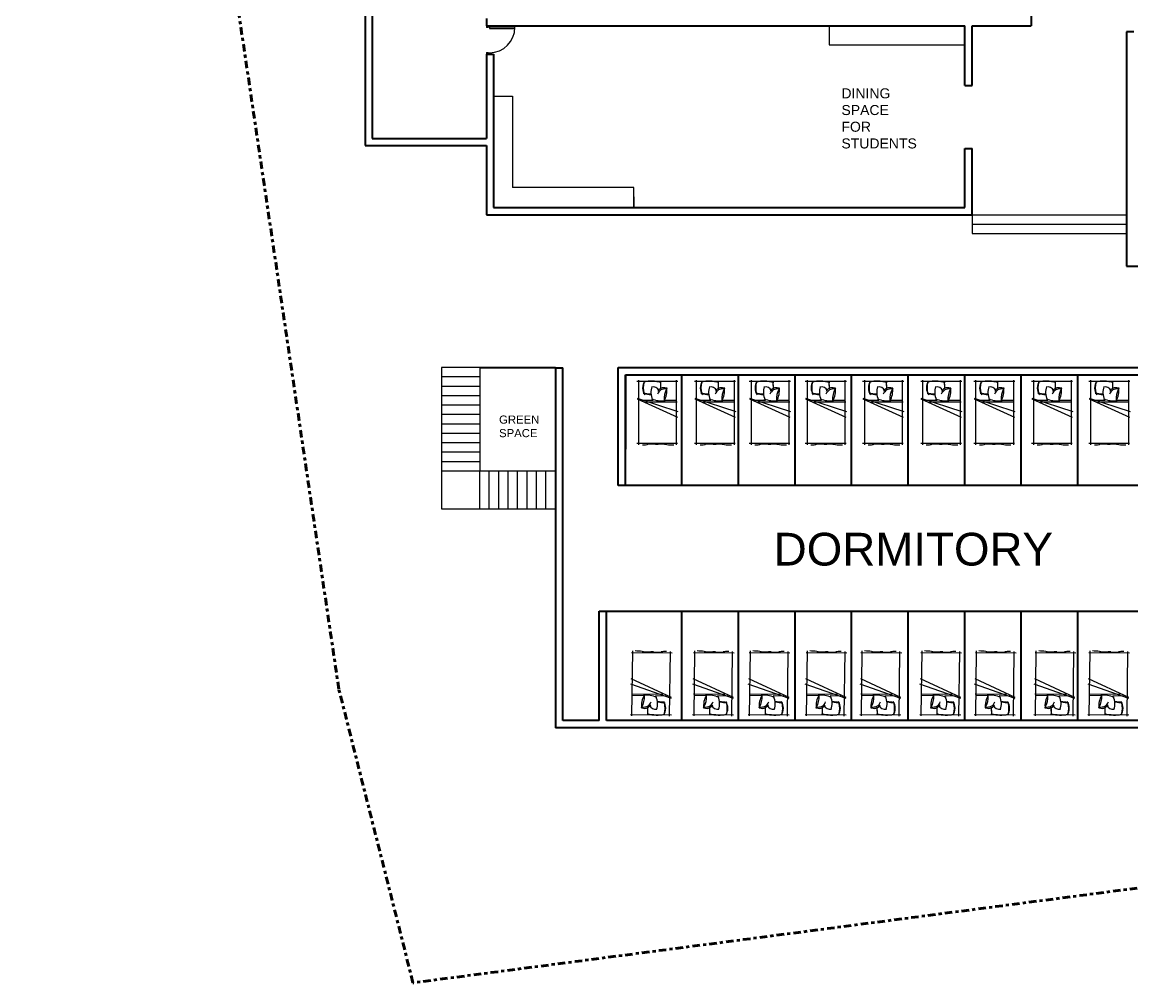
# Model space of a CAD drawing. Header units: metres. Extents: x 9 to 942, y 34 to 176.
# Drawn here: x 225.24 to 260.55, y 34.2 to 64.77 of the extents above; entities that cross this region are included whole.
import ezdxf

# ---------------------------------------------------------------- set-up
doc = ezdxf.new("R2010")
doc.units = ezdxf.units.M
doc.header["$LTSCALE"] = 0.01
doc.header["$MEASUREMENT"] = 0
doc.linetypes.add('ACAD_ISO04W100', pattern=[30, 24, -3, 0, -3])
for name, color, linetype in [('door space', 1, 'Continuous'), ('ELEVATION', 4, 'Continuous'), ('FURNITURE', 130, 'Continuous'), ('INBUILD', 81, 'Continuous'), ('STAIR', 231, 'Continuous'), ('TEXT', 141, 'Continuous')]:
    doc.layers.add(name, color=color, linetype=linetype)
doc.layers.add('SITE BOUNDARY', color=6, linetype='ACAD_ISO04W100', lineweight=60)
doc.layers.add('WALL', color=2, linetype='Continuous', lineweight=40)
doc.styles.get("Standard").update_dxf_attribs({"font": 'arial.ttf'})

msp = doc.modelspace()

# ---------------------------------------------------------------- linework, layer by layer
for p, q in [((240.239, 63.752), (240.239, 61.069)), ((240.239, 61.069), (240.241, 61.069))]:
    msp.add_line(p, q)
at = {"layer": 'door space'}
for p, q in [((240.011, 64.652), (240.011, 64.602)), ((240.111, 64.652), (240.011, 64.652)), ((240.111, 64.607), (240.111, 64.652)), ((240.071, 64.602), (240.011, 64.602)), ((240.111, 64.607), (240.071, 64.607)), ((240.071, 64.602), (240.071, 64.607)), ((240.921, 64.607), (240.111, 64.607)), ((240.111, 64.607), (240.111, 64.572)), ((240.111, 64.572), (240.921, 64.572)), ((240.011, 63.802), (240.011, 63.752)), ((240.011, 63.802), (240.071, 63.802)), ((240.011, 63.752), (240.111, 63.752)), ((240.071, 63.797), (240.071, 63.802)), ((240.071, 63.797), (240.111, 63.797)), ((240.111, 63.752), (240.111, 63.797))]:
    msp.add_line(p, q, dxfattribs=at)
msp.add_ellipse((240.111, 64.607), major_axis=(0.573, 0.573), ratio=1, start_param=3.926991, end_param=5.497787, dxfattribs=at)
at = {"layer": 'ELEVATION'}
msp.add_line((250.916, 64.654), (250.916, 64.652), dxfattribs=at)
at = {"layer": 'FURNITURE', "linetype": 'Continuous'}
for p, q in [((244.798, 53.346), (246.107, 53.346)), ((244.856, 53.376), (244.856, 51.315)), ((246.056, 53.376), (246.056, 51.315)), ((246.634, 53.346), (247.943, 53.346)), ((246.692, 53.376), (246.692, 51.315)), ((247.892, 53.376), (247.892, 51.315)), ((248.379, 53.346), (249.687, 53.346)), ((248.437, 53.376), (248.437, 51.315)), ((249.637, 53.376), (249.637, 51.315)), ((250.162, 53.346), (251.47, 53.346)), ((250.22, 53.376), (250.22, 51.315)), ((251.42, 53.376), (251.42, 51.315)), ((251.986, 53.346), (253.295, 53.346)), ((252.044, 53.376), (252.044, 51.315)), ((253.244, 53.376), (253.244, 51.315)), ((253.834, 53.346), (255.142, 53.346)), ((253.892, 53.376), (253.892, 51.315)), ((255.092, 53.376), (255.092, 51.315)), ((255.525, 53.346), (256.833, 53.346)), ((255.583, 53.376), (255.583, 51.315)), ((256.783, 53.376), (256.783, 51.315)), ((257.361, 53.346), (258.669, 53.346)), ((257.419, 53.376), (257.419, 51.315)), ((258.619, 53.376), (258.619, 51.315)), ((259.185, 53.346), (260.493, 53.346)), ((259.243, 53.376), (259.243, 51.315)), ((260.443, 53.376), (260.443, 51.315)), ((244.807, 52.808), (246.109, 52.376)), ((244.808, 52.779), (246.092, 52.199)), ((244.979, 52.737), (245.317, 52.737)), ((245.081, 52.686), (246.083, 52.686)), ((245.694, 52.737), (246.073, 52.737)), ((246.643, 52.808), (247.945, 52.376)), ((246.644, 52.779), (247.928, 52.199)), ((246.815, 52.737), (247.153, 52.737)), ((246.917, 52.686), (247.919, 52.686)), ((247.53, 52.737), (247.909, 52.737)), ((248.388, 52.808), (249.69, 52.376)), ((248.388, 52.779), (249.673, 52.199)), ((248.56, 52.737), (248.898, 52.737)), ((248.662, 52.686), (249.664, 52.686)), ((249.275, 52.737), (249.654, 52.737)), ((250.171, 52.808), (251.472, 52.376)), ((250.171, 52.779), (251.455, 52.199)), ((250.342, 52.737), (250.681, 52.737)), ((250.444, 52.686), (251.446, 52.686)), ((251.057, 52.737), (251.437, 52.737)), ((251.995, 52.808), (253.297, 52.376)), ((251.996, 52.779), (253.28, 52.199)), ((252.167, 52.737), (252.505, 52.737)), ((252.269, 52.686), (253.271, 52.686)), ((252.882, 52.737), (253.261, 52.737)), ((253.842, 52.808), (255.144, 52.376)), ((253.843, 52.779), (255.127, 52.199)), ((254.014, 52.737), (254.353, 52.737)), ((254.116, 52.686), (255.118, 52.686)), ((254.729, 52.737), (255.109, 52.737)), ((255.533, 52.808), (256.835, 52.376)), ((255.534, 52.779), (256.818, 52.199)), ((255.705, 52.737), (256.044, 52.737)), ((255.807, 52.686), (256.809, 52.686)), ((256.42, 52.737), (256.8, 52.737)), ((257.369, 52.808), (258.671, 52.376)), ((257.37, 52.779), (258.654, 52.199)), ((257.541, 52.737), (257.88, 52.737)), ((257.643, 52.686), (258.645, 52.686)), ((258.256, 52.737), (258.635, 52.737)), ((259.194, 52.808), (260.496, 52.376)), ((259.194, 52.779), (260.479, 52.199)), ((259.366, 52.737), (259.704, 52.737)), ((259.468, 52.686), (260.47, 52.686)), ((260.081, 52.737), (260.46, 52.737)), ((244.798, 51.369), (246.093, 51.369)), ((246.634, 51.369), (247.929, 51.369)), ((248.379, 51.369), (249.674, 51.369)), ((250.162, 51.369), (251.457, 51.369)), ((251.986, 51.369), (253.281, 51.369)), ((253.834, 51.369), (255.129, 51.369)), ((255.525, 51.369), (256.82, 51.369)), ((257.361, 51.369), (258.656, 51.369)), ((259.185, 51.369), (260.48, 51.369)), ((245.925, 44.688), (244.63, 44.703)), ((244.645, 42.696), (244.668, 44.758)), ((245.844, 42.682), (245.868, 44.744)), ((247.901, 44.688), (246.606, 44.703)), ((246.62, 42.696), (246.643, 44.758)), ((247.82, 42.682), (247.843, 44.744)), ((249.671, 44.688), (248.376, 44.703)), ((248.39, 42.696), (248.413, 44.758)), ((249.59, 42.682), (249.613, 44.744)), ((251.483, 44.688), (250.188, 44.703)), ((250.202, 42.696), (250.226, 44.758)), ((251.402, 42.682), (251.426, 44.744)), ((253.229, 44.688), (251.934, 44.703)), ((251.948, 42.696), (251.971, 44.758)), ((253.148, 42.682), (253.171, 44.744)), ((255.133, 44.688), (253.838, 44.703)), ((253.852, 42.696), (253.876, 44.758)), ((255.052, 42.682), (255.076, 44.744)), ((256.868, 44.688), (255.573, 44.703)), ((255.587, 42.696), (255.61, 44.758)), ((256.787, 42.682), (256.81, 44.744)), ((258.768, 44.688), (257.473, 44.703)), ((257.487, 42.696), (257.511, 44.758)), ((258.687, 42.682), (258.711, 44.744)), ((260.482, 44.688), (259.187, 44.703)), ((259.201, 42.696), (259.224, 44.758)), ((260.401, 42.682), (260.424, 44.744)), ((245.9, 43.279), (244.622, 43.874)), ((247.875, 43.279), (246.597, 43.874)), ((249.645, 43.279), (248.367, 43.874)), ((251.458, 43.279), (250.18, 43.874)), ((253.203, 43.279), (251.925, 43.874)), ((255.108, 43.279), (253.83, 43.874)), ((256.842, 43.279), (255.564, 43.874)), ((258.743, 43.279), (257.465, 43.874)), ((260.456, 43.279), (259.178, 43.874)), ((245.9, 43.25), (244.603, 43.697)), ((247.875, 43.25), (246.578, 43.697)), ((249.645, 43.25), (248.348, 43.697)), ((251.458, 43.25), (250.161, 43.697)), ((253.203, 43.25), (251.906, 43.697)), ((255.108, 43.25), (253.811, 43.697)), ((256.842, 43.25), (255.545, 43.697)), ((258.743, 43.25), (257.446, 43.697)), ((260.456, 43.25), (259.159, 43.697)), ((245.628, 43.375), (244.626, 43.387)), ((245.014, 43.331), (244.635, 43.336)), ((245.729, 43.323), (245.391, 43.327)), ((247.603, 43.375), (246.601, 43.387)), ((246.989, 43.331), (246.61, 43.336)), ((247.705, 43.323), (247.366, 43.327)), ((249.373, 43.375), (248.371, 43.387)), ((248.759, 43.331), (248.38, 43.336)), ((249.474, 43.323), (249.136, 43.327)), ((251.185, 43.375), (250.184, 43.387)), ((250.572, 43.331), (250.192, 43.336)), ((251.287, 43.323), (250.948, 43.327)), ((252.931, 43.375), (251.929, 43.387)), ((252.317, 43.331), (251.938, 43.336)), ((253.033, 43.323), (252.694, 43.327)), ((254.835, 43.375), (253.834, 43.387)), ((254.222, 43.331), (253.843, 43.336)), ((254.937, 43.323), (254.598, 43.327)), ((256.57, 43.375), (255.568, 43.387)), ((255.956, 43.331), (255.577, 43.336)), ((256.672, 43.323), (256.333, 43.327)), ((258.47, 43.375), (257.469, 43.387)), ((257.857, 43.331), (257.478, 43.336)), ((258.572, 43.323), (258.234, 43.327)), ((260.184, 43.375), (259.182, 43.387)), ((259.57, 43.331), (259.191, 43.336)), ((260.285, 43.323), (259.947, 43.327)), ((245.903, 42.712), (244.595, 42.727)), ((247.878, 42.712), (246.57, 42.727)), ((249.648, 42.712), (248.34, 42.727)), ((251.46, 42.712), (250.152, 42.727)), ((253.206, 42.712), (251.898, 42.727)), ((255.111, 42.712), (253.802, 42.727)), ((256.845, 42.712), (255.537, 42.727)), ((258.746, 42.712), (257.437, 42.727)), ((260.459, 42.712), (259.151, 42.727))]:
    msp.add_line(p, q, dxfattribs=at)
for centre, radius, start, end in [((245.373, 53.13), 0.389, 147.51, 213.8336), ((245.248, 51.599), 1.736, 79.0487, 97.9408), ((245.274, 51.929), 1.417, 78.5793, 100.0172), ((248.463, 53.337), 2.913, 180.1063, 184.3312), ((247.209, 53.13), 0.389, 147.51, 213.8336), ((247.084, 51.599), 1.736, 79.0487, 97.9408), ((247.11, 51.929), 1.417, 78.5793, 100.0172), ((250.299, 53.337), 2.913, 180.1063, 184.3312), ((248.953, 53.13), 0.389, 147.51, 213.8336), ((248.829, 51.599), 1.736, 79.0487, 97.9408), ((248.855, 51.929), 1.417, 78.5793, 100.0172), ((252.043, 53.337), 2.913, 180.1063, 184.3312), ((250.736, 53.13), 0.389, 147.51, 213.8336), ((250.611, 51.599), 1.736, 79.0487, 97.9408), ((250.637, 51.929), 1.417, 78.5793, 100.0172), ((253.826, 53.337), 2.913, 180.1063, 184.3312), ((252.56, 53.13), 0.389, 147.51, 213.8336), ((252.436, 51.599), 1.736, 79.0487, 97.9408), ((252.462, 51.929), 1.417, 78.5793, 100.0172), ((255.651, 53.337), 2.913, 180.1063, 184.3312), ((254.408, 53.13), 0.389, 147.51, 213.8336), ((254.283, 51.599), 1.736, 79.0487, 97.9408), ((254.309, 51.929), 1.417, 78.5793, 100.0172), ((257.498, 53.337), 2.913, 180.1063, 184.3312), ((256.099, 53.13), 0.389, 147.51, 213.8336), ((255.974, 51.599), 1.736, 79.0487, 97.9408), ((256, 51.929), 1.417, 78.5793, 100.0172), ((259.189, 53.337), 2.913, 180.1063, 184.3312), ((257.935, 53.13), 0.389, 147.51, 213.8336), ((257.81, 51.599), 1.736, 79.0487, 97.9408), ((257.836, 51.929), 1.417, 78.5793, 100.0172), ((261.025, 53.337), 2.913, 180.1063, 184.3312), ((259.759, 53.13), 0.389, 147.51, 213.8336), ((259.635, 51.599), 1.736, 79.0487, 97.9408), ((259.661, 51.929), 1.417, 78.5793, 100.0172), ((262.849, 53.337), 2.913, 180.1063, 184.3312), ((245.664, 53.141), 0.662, 163.9263, 197.1409), ((245.759, 52.987), 0.513, 159.3026, 206.5026), ((245.315, 52.952), 0.21, 24.7523, 103.9192), ((245.689, 52.848), 0.248, 78.0413, 160.8342), ((245.651, 52.928), 0.208, 54.1671, 153.8421), ((244.063, 53.12), 1.505, 359.1536, 7.5533), ((246.323, 52.781), 0.659, 151.0456, 184.1497), ((245.132, 53.041), 0.625, 328.6542, 9.1977), ((247.499, 53.141), 0.662, 163.9263, 197.1409), ((247.595, 52.987), 0.513, 159.3026, 206.5026), ((247.151, 52.952), 0.21, 24.7523, 103.9192), ((247.525, 52.848), 0.248, 78.0413, 160.8342), ((247.487, 52.928), 0.208, 54.1671, 153.8421), ((245.899, 53.12), 1.505, 359.1536, 7.5533), ((248.159, 52.781), 0.659, 151.0456, 184.1497), ((246.968, 53.041), 0.625, 328.6542, 9.1977), ((249.244, 53.141), 0.662, 163.9263, 197.1409), ((249.34, 52.987), 0.513, 159.3026, 206.5026), ((248.896, 52.952), 0.21, 24.7523, 103.9192), ((249.27, 52.848), 0.248, 78.0413, 160.8342), ((249.231, 52.928), 0.208, 54.1671, 153.8421), ((247.643, 53.12), 1.505, 359.1536, 7.5533), ((249.904, 52.781), 0.659, 151.0456, 184.1497), ((248.713, 53.041), 0.625, 328.6542, 9.1977), ((251.027, 53.141), 0.662, 163.9263, 197.1409), ((251.122, 52.987), 0.513, 159.3026, 206.5026), ((250.678, 52.952), 0.21, 24.7523, 103.9192), ((251.053, 52.848), 0.248, 78.0413, 160.8342), ((251.014, 52.928), 0.208, 54.1671, 153.8421), ((249.426, 53.12), 1.505, 359.1536, 7.5533), ((251.687, 52.781), 0.659, 151.0456, 184.1497), ((250.496, 53.041), 0.625, 328.6542, 9.1977), ((252.851, 53.141), 0.662, 163.9263, 197.1409), ((252.947, 52.987), 0.513, 159.3026, 206.5026), ((252.503, 52.952), 0.21, 24.7523, 103.9192), ((252.877, 52.848), 0.248, 78.0413, 160.8342), ((252.839, 52.928), 0.208, 54.1671, 153.8421), ((251.25, 53.12), 1.505, 359.1536, 7.5533), ((253.511, 52.781), 0.659, 151.0456, 184.1497), ((252.32, 53.041), 0.625, 328.6542, 9.1977), ((254.699, 53.141), 0.662, 163.9263, 197.1409), ((254.794, 52.987), 0.513, 159.3026, 206.5026), ((254.35, 52.952), 0.21, 24.7523, 103.9192), ((254.725, 52.848), 0.248, 78.0413, 160.8342), ((254.686, 52.928), 0.208, 54.1671, 153.8421), ((253.098, 53.12), 1.505, 359.1536, 7.5533), ((255.359, 52.781), 0.659, 151.0456, 184.1497), ((254.167, 53.041), 0.625, 328.6542, 9.1977), ((256.39, 53.141), 0.662, 163.9263, 197.1409), ((256.485, 52.987), 0.513, 159.3026, 206.5026), ((256.041, 52.952), 0.21, 24.7523, 103.9192), ((256.416, 52.848), 0.248, 78.0413, 160.8342), ((256.377, 52.928), 0.208, 54.1671, 153.8421), ((254.789, 53.12), 1.505, 359.1536, 7.5533), ((257.05, 52.781), 0.659, 151.0456, 184.1497), ((255.858, 53.041), 0.625, 328.6542, 9.1977), ((258.226, 53.141), 0.662, 163.9263, 197.1409), ((258.321, 52.987), 0.513, 159.3026, 206.5026), ((257.877, 52.952), 0.21, 24.7523, 103.9192), ((258.252, 52.848), 0.248, 78.0413, 160.8342), ((258.213, 52.928), 0.208, 54.1671, 153.8421), ((256.625, 53.12), 1.505, 359.1536, 7.5533), ((258.886, 52.781), 0.659, 151.0456, 184.1497), ((257.694, 53.041), 0.625, 328.6542, 9.1977), ((260.05, 53.141), 0.662, 163.9263, 197.1409), ((260.146, 52.987), 0.513, 159.3026, 206.5026), ((259.702, 52.952), 0.21, 24.7523, 103.9192), ((260.076, 52.848), 0.248, 78.0413, 160.8342), ((260.037, 52.928), 0.208, 54.1671, 153.8421), ((258.449, 53.12), 1.505, 359.1536, 7.5533), ((260.71, 52.781), 0.659, 151.0456, 184.1497), ((259.519, 53.041), 0.625, 328.6542, 9.1977), ((244.05, 42.952), 10.046, 83.2132, 84.5476), ((245.289, 54.171), 1.251, 258.1169, 267.8849), ((245.584, 53.423), 0.707, 243.96, 279.3474), ((245.886, 42.952), 10.046, 83.2132, 84.5476), ((247.125, 54.171), 1.251, 258.1169, 267.8849), ((247.42, 53.423), 0.707, 243.96, 279.3474), ((247.631, 42.952), 10.046, 83.2132, 84.5476), ((248.869, 54.171), 1.251, 258.1169, 267.8849), ((249.164, 53.423), 0.707, 243.96, 279.3474), ((249.413, 42.952), 10.046, 83.2132, 84.5476), ((250.652, 54.171), 1.251, 258.1169, 267.8849), ((250.947, 53.423), 0.707, 243.96, 279.3474), ((251.238, 42.952), 10.046, 83.2132, 84.5476), ((252.477, 54.171), 1.251, 258.1169, 267.8849), ((252.771, 53.423), 0.707, 243.96, 279.3474), ((253.085, 42.952), 10.046, 83.2132, 84.5476), ((254.324, 54.171), 1.251, 258.1169, 267.8849), ((254.619, 53.423), 0.707, 243.96, 279.3474), ((254.776, 42.952), 10.046, 83.2132, 84.5476), ((256.015, 54.171), 1.251, 258.1169, 267.8849), ((256.31, 53.423), 0.707, 243.96, 279.3474), ((256.612, 42.952), 10.046, 83.2132, 84.5476), ((257.851, 54.171), 1.251, 258.1169, 267.8849), ((258.146, 53.423), 0.707, 243.96, 279.3474), ((258.437, 42.952), 10.046, 83.2132, 84.5476), ((259.675, 54.171), 1.251, 258.1169, 267.8849), ((259.97, 53.423), 0.707, 243.96, 279.3474), ((245.031, 51.544), 0.23, 256.209, 290.8596), ((245.101, 51.522), 0.193, 273.4203, 285.6762), ((245.285, 50.258), 1.086, 84.1807, 96.978), ((245.459, 52.149), 0.813, 265.5439, 271.7242), ((245.565, 50.406), 0.934, 86.5835, 95.0474), ((245.585, 50.406), 0.933, 79.4443, 87.7924), ((245.978, 53.656), 2.343, 264.5658, 270.0138), ((246.867, 51.544), 0.23, 256.209, 290.8596), ((246.937, 51.522), 0.193, 273.4203, 285.6762), ((247.121, 50.258), 1.086, 84.1807, 96.978), ((247.295, 52.149), 0.813, 265.5439, 271.7242), ((247.401, 50.406), 0.934, 86.5835, 95.0474), ((247.421, 50.406), 0.933, 79.4443, 87.7924), ((247.814, 53.656), 2.343, 264.5658, 270.0138), ((248.612, 51.544), 0.23, 256.209, 290.8596), ((248.682, 51.522), 0.193, 273.4203, 285.6762), ((248.866, 50.258), 1.086, 84.1807, 96.978), ((249.039, 52.149), 0.813, 265.5439, 271.7242), ((249.146, 50.406), 0.934, 86.5835, 95.0474), ((249.166, 50.406), 0.933, 79.4443, 87.7924), ((249.558, 53.656), 2.343, 264.5658, 270.0138), ((250.394, 51.544), 0.23, 256.209, 290.8596), ((250.465, 51.522), 0.193, 273.4203, 285.6762), ((250.649, 50.258), 1.086, 84.1807, 96.978), ((250.822, 52.149), 0.813, 265.5439, 271.7242), ((250.928, 50.406), 0.934, 86.5835, 95.0474), ((250.948, 50.406), 0.933, 79.4443, 87.7924), ((251.341, 53.656), 2.343, 264.5658, 270.0138), ((252.219, 51.544), 0.23, 256.209, 290.8596), ((252.289, 51.522), 0.193, 273.4203, 285.6762), ((252.473, 50.258), 1.086, 84.1807, 96.978), ((252.646, 52.149), 0.813, 265.5439, 271.7242), ((252.753, 50.406), 0.934, 86.5835, 95.0474), ((252.773, 50.406), 0.933, 79.4443, 87.7924), ((253.165, 53.656), 2.343, 264.5658, 270.0138), ((254.066, 51.544), 0.23, 256.209, 290.8596), ((254.136, 51.522), 0.193, 273.4203, 285.6762), ((254.32, 50.258), 1.086, 84.1807, 96.978), ((254.494, 52.149), 0.813, 265.5439, 271.7242), ((254.6, 50.406), 0.934, 86.5835, 95.0474), ((254.62, 50.406), 0.933, 79.4443, 87.7924), ((255.013, 53.656), 2.343, 264.5658, 270.0138), ((255.757, 51.544), 0.23, 256.209, 290.8596), ((255.827, 51.522), 0.193, 273.4203, 285.6762), ((256.011, 50.258), 1.086, 84.1807, 96.978), ((256.185, 52.149), 0.813, 265.5439, 271.7242), ((256.291, 50.406), 0.934, 86.5835, 95.0474), ((256.311, 50.406), 0.933, 79.4443, 87.7924), ((256.704, 53.656), 2.343, 264.5658, 270.0138), ((257.593, 51.544), 0.23, 256.209, 290.8596), ((257.663, 51.522), 0.193, 273.4203, 285.6762), ((257.847, 50.258), 1.086, 84.1807, 96.978), ((258.021, 52.149), 0.813, 265.5439, 271.7242), ((258.127, 50.406), 0.934, 86.5835, 95.0474), ((258.147, 50.406), 0.933, 79.4443, 87.7924), ((258.54, 53.656), 2.343, 264.5658, 270.0138), ((259.418, 51.544), 0.23, 256.209, 290.8596), ((259.488, 51.522), 0.193, 273.4203, 285.6762), ((259.672, 50.258), 1.086, 84.1807, 96.978), ((259.845, 52.149), 0.813, 265.5439, 271.7242), ((259.952, 50.406), 0.934, 86.5835, 95.0474), ((259.972, 50.406), 0.933, 79.4443, 87.7924), ((260.364, 53.656), 2.343, 264.5658, 270.0138), ((244.72, 42.415), 2.343, 83.91, 89.3579), ((245.15, 45.66), 0.933, 258.7885, 267.1366), ((245.17, 45.66), 0.934, 265.9277, 274.3915), ((245.256, 43.916), 0.813, 84.8881, 91.0684), ((245.451, 45.805), 1.086, 263.5249, 276.3221), ((245.621, 44.54), 0.193, 92.7645, 105.0204), ((245.691, 44.516), 0.23, 75.5532, 110.2038), ((246.695, 42.415), 2.343, 83.91, 89.3579), ((247.125, 45.66), 0.933, 258.7885, 267.1366), ((247.145, 45.66), 0.934, 265.9277, 274.3915), ((247.232, 43.916), 0.813, 84.8881, 91.0684), ((247.427, 45.805), 1.086, 263.5249, 276.3221), ((247.596, 44.54), 0.193, 92.7645, 105.0204), ((247.666, 44.516), 0.23, 75.5532, 110.2038), ((248.465, 42.415), 2.343, 83.91, 89.3579), ((248.895, 45.66), 0.933, 258.7885, 267.1366), ((248.915, 45.66), 0.934, 265.9277, 274.3915), ((249.002, 43.916), 0.813, 84.8881, 91.0684), ((249.196, 45.805), 1.086, 263.5249, 276.3221), ((249.366, 44.54), 0.193, 92.7645, 105.0204), ((249.436, 44.516), 0.23, 75.5532, 110.2038), ((250.278, 42.415), 2.343, 83.91, 89.3579), ((250.708, 45.66), 0.933, 258.7885, 267.1366), ((250.727, 45.66), 0.934, 265.9277, 274.3915), ((250.814, 43.916), 0.813, 84.8881, 91.0684), ((251.009, 45.805), 1.086, 263.5249, 276.3221), ((251.178, 44.54), 0.193, 92.7645, 105.0204), ((251.249, 44.516), 0.23, 75.5532, 110.2038), ((252.023, 42.415), 2.343, 83.91, 89.3579), ((252.453, 45.66), 0.933, 258.7885, 267.1366), ((252.473, 45.66), 0.934, 265.9277, 274.3915), ((252.56, 43.916), 0.813, 84.8881, 91.0684), ((252.755, 45.805), 1.086, 263.5249, 276.3221), ((252.924, 44.54), 0.193, 92.7645, 105.0204), ((252.994, 44.516), 0.23, 75.5532, 110.2038), ((253.928, 42.415), 2.343, 83.91, 89.3579), ((254.358, 45.66), 0.933, 258.7885, 267.1366), ((254.377, 45.66), 0.934, 265.9277, 274.3915), ((254.464, 43.916), 0.813, 84.8881, 91.0684), ((254.659, 45.805), 1.086, 263.5249, 276.3221), ((254.829, 44.54), 0.193, 92.7645, 105.0204), ((254.899, 44.516), 0.23, 75.5532, 110.2038), ((255.662, 42.415), 2.343, 83.91, 89.3579), ((256.092, 45.66), 0.933, 258.7885, 267.1366), ((256.112, 45.66), 0.934, 265.9277, 274.3915), ((256.199, 43.916), 0.813, 84.8881, 91.0684), ((256.394, 45.805), 1.086, 263.5249, 276.3221), ((256.563, 44.54), 0.193, 92.7645, 105.0204), ((256.633, 44.516), 0.23, 75.5532, 110.2038), ((257.563, 42.415), 2.343, 83.91, 89.3579), ((257.993, 45.66), 0.933, 258.7885, 267.1366), ((258.013, 45.66), 0.934, 265.9277, 274.3915), ((258.099, 43.916), 0.813, 84.8881, 91.0684), ((258.294, 45.805), 1.086, 263.5249, 276.3221), ((258.464, 44.54), 0.193, 92.7645, 105.0204), ((258.534, 44.516), 0.23, 75.5532, 110.2038), ((259.276, 42.415), 2.343, 83.91, 89.3579), ((259.706, 45.66), 0.933, 258.7885, 267.1366), ((259.726, 45.66), 0.934, 265.9277, 274.3915), ((259.813, 43.916), 0.813, 84.8881, 91.0684), ((260.007, 45.805), 1.086, 263.5249, 276.3221), ((260.177, 44.54), 0.193, 92.7645, 105.0204), ((260.247, 44.516), 0.23, 75.5532, 110.2038), ((245.572, 43.02), 0.625, 147.9984, 188.5419), ((244.384, 43.294), 0.659, 330.3897, 3.4939), ((245.017, 43.22), 0.248, 257.3854, 340.1784), ((245.117, 42.644), 0.707, 63.3041, 98.6916), ((244.947, 43.082), 0.513, 338.6467, 25.8468), ((245.403, 41.893), 1.251, 77.4611, 87.2291), ((246.77, 53.097), 10.046, 262.5574, 263.8918), ((245.331, 42.934), 0.389, 326.8541, 33.1778), ((245.04, 42.926), 0.662, 343.2705, 16.485), ((247.548, 43.02), 0.625, 147.9984, 188.5419), ((246.36, 43.294), 0.659, 330.3897, 3.4939), ((246.993, 43.22), 0.248, 257.3854, 340.1784), ((247.092, 42.644), 0.707, 63.3041, 98.6916), ((246.922, 43.082), 0.513, 338.6467, 25.8468), ((247.378, 41.893), 1.251, 77.4611, 87.2291), ((248.745, 53.097), 10.046, 262.5574, 263.8918), ((247.306, 42.934), 0.389, 326.8541, 33.1778), ((247.015, 42.926), 0.662, 343.2705, 16.485), ((249.318, 43.02), 0.625, 147.9984, 188.5419), ((248.129, 43.294), 0.659, 330.3897, 3.4939), ((248.763, 43.22), 0.248, 257.3854, 340.1784), ((248.862, 42.644), 0.707, 63.3041, 98.6916), ((248.692, 43.082), 0.513, 338.6467, 25.8468), ((249.148, 41.893), 1.251, 77.4611, 87.2291), ((250.515, 53.097), 10.046, 262.5574, 263.8918), ((249.076, 42.934), 0.389, 326.8541, 33.1778), ((248.785, 42.926), 0.662, 343.2705, 16.485), ((251.13, 43.02), 0.625, 147.9984, 188.5419), ((249.942, 43.294), 0.659, 330.3897, 3.4939), ((250.575, 43.22), 0.248, 257.3854, 340.1784), ((250.674, 42.644), 0.707, 63.3041, 98.6916), ((250.504, 43.082), 0.513, 338.6467, 25.8468), ((250.961, 41.893), 1.251, 77.4611, 87.2291), ((252.327, 53.097), 10.046, 262.5574, 263.8918), ((250.889, 42.934), 0.389, 326.8541, 33.1778), ((250.598, 42.926), 0.662, 343.2705, 16.485), ((252.876, 43.02), 0.625, 147.9984, 188.5419), ((251.688, 43.294), 0.659, 330.3897, 3.4939), ((252.321, 43.22), 0.248, 257.3854, 340.1784), ((252.42, 42.644), 0.707, 63.3041, 98.6916), ((252.25, 43.082), 0.513, 338.6467, 25.8468), ((252.706, 41.893), 1.251, 77.4611, 87.2291), ((254.073, 53.097), 10.046, 262.5574, 263.8918), ((252.634, 42.934), 0.389, 326.8541, 33.1778), ((252.343, 42.926), 0.662, 343.2705, 16.485), ((254.78, 43.02), 0.625, 147.9984, 188.5419), ((253.592, 43.294), 0.659, 330.3897, 3.4939), ((254.225, 43.22), 0.248, 257.3854, 340.1784), ((254.324, 42.644), 0.707, 63.3041, 98.6916), ((254.154, 43.082), 0.513, 338.6467, 25.8468), ((254.611, 41.893), 1.251, 77.4611, 87.2291), ((255.978, 53.097), 10.046, 262.5574, 263.8918), ((254.539, 42.934), 0.389, 326.8541, 33.1778), ((254.248, 42.926), 0.662, 343.2705, 16.485), ((256.515, 43.02), 0.625, 147.9984, 188.5419), ((255.327, 43.294), 0.659, 330.3897, 3.4939), ((255.96, 43.22), 0.248, 257.3854, 340.1784), ((256.059, 42.644), 0.707, 63.3041, 98.6916), ((255.889, 43.082), 0.513, 338.6467, 25.8468), ((256.345, 41.893), 1.251, 77.4611, 87.2291), ((257.712, 53.097), 10.046, 262.5574, 263.8918), ((256.273, 42.934), 0.389, 326.8541, 33.1778), ((255.982, 42.926), 0.662, 343.2705, 16.485), ((258.415, 43.02), 0.625, 147.9984, 188.5419), ((257.227, 43.294), 0.659, 330.3897, 3.4939), ((257.86, 43.22), 0.248, 257.3854, 340.1784), ((257.96, 42.644), 0.707, 63.3041, 98.6916), ((257.789, 43.082), 0.513, 338.6467, 25.8468), ((258.246, 41.893), 1.251, 77.4611, 87.2291), ((259.613, 53.097), 10.046, 262.5574, 263.8918), ((258.174, 42.934), 0.389, 326.8541, 33.1778), ((257.883, 42.926), 0.662, 343.2705, 16.485), ((260.129, 43.02), 0.625, 147.9984, 188.5419), ((258.94, 43.294), 0.659, 330.3897, 3.4939), ((259.574, 43.22), 0.248, 257.3854, 340.1784), ((259.673, 42.644), 0.707, 63.3041, 98.6916), ((259.503, 43.082), 0.513, 338.6467, 25.8468), ((259.959, 41.893), 1.251, 77.4611, 87.2291), ((261.326, 53.097), 10.046, 262.5574, 263.8918), ((259.887, 42.934), 0.389, 326.8541, 33.1778), ((259.596, 42.926), 0.662, 343.2705, 16.485), ((245.055, 43.14), 0.208, 233.5112, 333.1863), ((245.473, 44.464), 1.736, 258.3929, 277.285), ((246.641, 42.929), 1.505, 178.4977, 186.8975), ((242.239, 42.763), 2.913, 359.4505, 3.6753), ((245.443, 44.134), 1.417, 257.9235, 279.3614), ((245.391, 43.111), 0.21, 204.0965, 283.2634), ((247.031, 43.14), 0.208, 233.5112, 333.1863), ((247.448, 44.464), 1.736, 258.3929, 277.285), ((248.616, 42.929), 1.505, 178.4977, 186.8975), ((244.214, 42.763), 2.913, 359.4505, 3.6753), ((247.419, 44.134), 1.417, 257.9235, 279.3614), ((247.366, 43.111), 0.21, 204.0965, 283.2634), ((248.8, 43.14), 0.208, 233.5112, 333.1863), ((249.218, 44.464), 1.736, 258.3929, 277.285), ((250.386, 42.929), 1.505, 178.4977, 186.8975), ((245.984, 42.763), 2.913, 359.4505, 3.6753), ((249.189, 44.134), 1.417, 257.9235, 279.3614), ((249.136, 43.111), 0.21, 204.0965, 283.2634), ((250.613, 43.14), 0.208, 233.5112, 333.1863), ((251.031, 44.464), 1.736, 258.3929, 277.285), ((252.199, 42.929), 1.505, 178.4977, 186.8975), ((247.796, 42.763), 2.913, 359.4505, 3.6753), ((251.001, 44.134), 1.417, 257.9235, 279.3614), ((250.948, 43.111), 0.21, 204.0965, 283.2634), ((252.359, 43.14), 0.208, 233.5112, 333.1863), ((252.776, 44.464), 1.736, 258.3929, 277.285), ((253.944, 42.929), 1.505, 178.4977, 186.8975), ((249.542, 42.763), 2.913, 359.4505, 3.6753), ((252.747, 44.134), 1.417, 257.9235, 279.3614), ((252.694, 43.111), 0.21, 204.0965, 283.2634), ((254.263, 43.14), 0.208, 233.5112, 333.1863), ((254.681, 44.464), 1.736, 258.3929, 277.285), ((255.849, 42.929), 1.505, 178.4977, 186.8975), ((251.447, 42.763), 2.913, 359.4505, 3.6753), ((254.651, 44.134), 1.417, 257.9235, 279.3614), ((254.599, 43.111), 0.21, 204.0965, 283.2634), ((255.998, 43.14), 0.208, 233.5112, 333.1863), ((256.415, 44.464), 1.736, 258.3929, 277.285), ((257.583, 42.929), 1.505, 178.4977, 186.8975), ((253.181, 42.763), 2.913, 359.4505, 3.6753), ((256.386, 44.134), 1.417, 257.9235, 279.3614), ((256.333, 43.111), 0.21, 204.0965, 283.2634), ((257.898, 43.14), 0.208, 233.5112, 333.1863), ((258.316, 44.464), 1.736, 258.3929, 277.285), ((259.484, 42.929), 1.505, 178.4977, 186.8975), ((255.082, 42.763), 2.913, 359.4505, 3.6753), ((258.286, 44.134), 1.417, 257.9235, 279.3614), ((258.234, 43.111), 0.21, 204.0965, 283.2634), ((259.611, 43.14), 0.208, 233.5112, 333.1863), ((260.029, 44.464), 1.736, 258.3929, 277.285), ((261.197, 42.929), 1.505, 178.4977, 186.8975), ((256.795, 42.763), 2.913, 359.4505, 3.6753), ((260, 44.134), 1.417, 257.9235, 279.3614), ((259.947, 43.111), 0.21, 204.0965, 283.2634)]:
    msp.add_arc(centre, radius, start, end, dxfattribs=at)
at = {"layer": 'INBUILD'}
for p, q in [((250.916, 64.652), (250.916, 64.052)), ((250.916, 64.052), (255.241, 64.052)), ((240.239, 62.411), (240.839, 62.411)), ((240.839, 62.411), (240.839, 59.511)), ((244.705, 59.511), (240.839, 59.511)), ((244.705, 59.211), (244.705, 59.511)), ((244.705, 59.211), (244.704, 58.859)), ((244.704, 58.859), (244.704, 59.211)), ((244.704, 59.211), (244.705, 59.211))]:
    msp.add_line(p, q, dxfattribs=at)
at = {"layer": 'SITE BOUNDARY'}
for p, q in [((235.316, 43.537), (225.237, 111.63)), ((237.675, 34.198), (235.316, 43.537)), ((261.264, 37.282), (237.675, 34.198)), ((261.264, 37.282), (237.675, 34.198))]:
    msp.add_line(p, q, dxfattribs=at)
at = {"layer": 'STAIR'}
for p, q in [((255.471, 58.639), (260.383, 58.639)), ((255.471, 58.639), (255.471, 58.039)), ((255.471, 58.339), (260.383, 58.339)), ((255.471, 58.039), (260.383, 58.039)), ((239.804, 53.778), (238.58, 53.778)), ((238.58, 53.778), (238.58, 50.479)), ((239.804, 53.778), (239.804, 50.478)), ((239.804, 53.478), (238.604, 53.478)), ((239.804, 53.178), (238.604, 53.178)), ((239.78, 52.879), (238.58, 52.879)), ((239.78, 52.579), (238.58, 52.579)), ((239.78, 52.279), (238.58, 52.279)), ((239.78, 51.979), (238.58, 51.979)), ((239.78, 51.679), (238.58, 51.679)), ((239.78, 51.379), (238.58, 51.379)), ((239.78, 51.079), (238.58, 51.079)), ((239.78, 50.779), (238.58, 50.779)), ((242.18, 50.479), (238.58, 50.479)), ((238.58, 50.479), (238.58, 49.279)), ((240.363, 50.483), (239.163, 50.483)), ((239.804, 49.278), (239.804, 50.478)), ((240.104, 49.278), (240.104, 50.478)), ((240.404, 49.278), (240.404, 50.478)), ((240.704, 49.278), (240.704, 50.478)), ((241.004, 49.278), (241.004, 50.478)), ((241.304, 49.278), (241.304, 50.478)), ((241.304, 49.278), (241.304, 50.478)), ((241.604, 49.278), (241.604, 50.478)), ((241.904, 49.278), (241.904, 50.478)), ((238.58, 49.279), (242.18, 49.279))]:
    msp.add_line(p, q, dxfattribs=at)
at = {"layer": 'WALL'}
for p, q in [((236.148, 71.191), (236.148, 60.839)), ((236.378, 70.961), (236.378, 61.069)), ((257.353, 66.462), (257.353, 64.652)), ((240.011, 64.882), (240.011, 64.652)), ((240.011, 64.652), (255.241, 64.652)), ((255.241, 62.752), (255.241, 64.652)), ((255.471, 62.752), (255.471, 64.652)), ((255.471, 64.652), (257.353, 64.652)), ((260.383, 64.462), (260.383, 57.002)), ((260.613, 64.461), (260.383, 64.461)), ((240.011, 63.752), (240.241, 63.752)), ((240.011, 63.752), (240.011, 61.069)), ((240.241, 63.752), (240.241, 58.869)), ((240.239, 62.752), (240.241, 62.752)), ((255.241, 62.752), (255.471, 62.752)), ((240.239, 61.752), (240.241, 61.752)), ((236.148, 60.839), (240.011, 60.839)), ((236.378, 61.069), (240.011, 61.069)), ((240.011, 60.839), (240.011, 58.639)), ((255.241, 60.752), (255.471, 60.752)), ((255.241, 58.869), (255.241, 60.752)), ((255.471, 58.639), (255.471, 60.752)), ((240.011, 58.639), (255.471, 58.639)), ((240.241, 58.869), (255.241, 58.869)), ((260.383, 57.002), (282.803, 57.002)), ((242.211, 53.771), (239.804, 53.771)), ((242.211, 53.771), (242.441, 53.771)), ((242.211, 53.771), (242.211, 42.311)), ((242.441, 42.541), (242.441, 53.771)), ((244.204, 53.778), (268.064, 53.778)), ((244.204, 50.023), (244.204, 53.778)), ((244.434, 53.548), (244.434, 51.178)), ((244.434, 50.023), (244.434, 53.548)), ((244.434, 53.548), (267.671, 53.548)), ((246.234, 50.023), (246.234, 53.548)), ((248.034, 50.023), (248.034, 53.548)), ((249.834, 50.023), (249.834, 53.548)), ((251.634, 50.023), (251.634, 53.548)), ((251.634, 50.023), (251.634, 53.548)), ((253.434, 50.023), (253.434, 53.548)), ((254.934, 53.548), (254.934, 53.548)), ((254.934, 53.548), (254.934, 53.548)), ((254.934, 53.548), (254.934, 53.548)), ((254.934, 53.548), (254.934, 53.548)), ((255.234, 50.023), (255.234, 53.548)), ((257.034, 50.023), (257.034, 53.548)), ((258.834, 50.023), (258.834, 53.548)), ((267.871, 50.023), (244.204, 50.023)), ((244.434, 50.023), (244.434, 50.023)), ((243.604, 42.548), (243.604, 46.023)), ((243.604, 46.023), (267.871, 46.023)), ((243.834, 42.548), (243.834, 46.023)), ((246.234, 42.548), (246.234, 46.023)), ((248.034, 42.548), (248.034, 46.023)), ((249.834, 42.548), (249.834, 46.023)), ((251.634, 42.548), (251.634, 46.023)), ((253.434, 42.548), (253.434, 46.023)), ((255.234, 42.548), (255.234, 46.023)), ((257.034, 42.548), (257.034, 46.023)), ((258.834, 42.548), (258.834, 46.023)), ((243.604, 42.548), (242.441, 42.548)), ((262.434, 42.548), (243.834, 42.548)), ((273.094, 42.311), (242.211, 42.311))]:
    msp.add_line(p, q, dxfattribs=at)

# ---------------------------------------------------------------- texts
at = {"layer": 'TEXT', "attachment_point": 1}
for s, width, gutter_width, insert, char_height in [('DINING SPACE FOR STUDENTS', 0.18266, 1.594, (251.311, 62.663), 0.31887), ('GREEN SPACE', 0.38616, 1.29, (240.415, 52.25), 0.25804), ('DORMITORY', 0.50613, 5.207, (249.156, 48.518), 1.0413)]:
    msp.add_mtext_dynamic_manual_height_columns(s, width=width, gutter_width=gutter_width, heights=[0], dxfattribs=dict(at, insert=insert, char_height=char_height))

doc.saveas('drawing.dxf')
